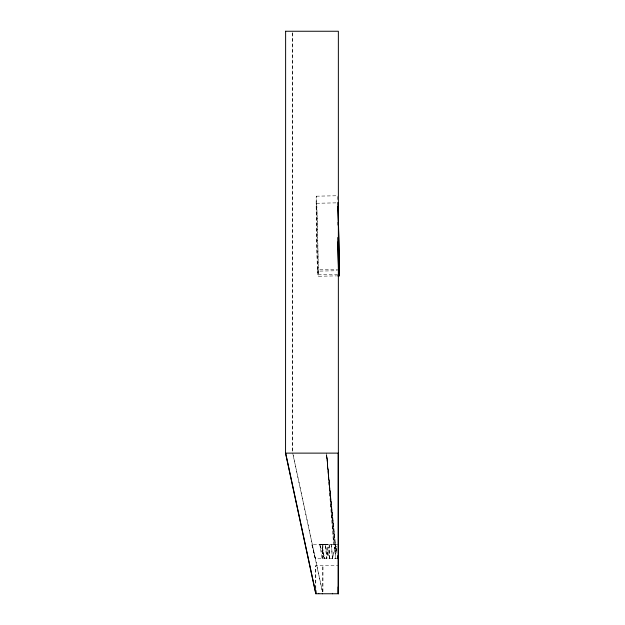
<?xml version="1.0" encoding="UTF-8"?>
<svg xmlns="http://www.w3.org/2000/svg" width="625" height="625" viewBox="0 0 625 625"><rect width="100%" height="100%" fill="white"/><g stroke="black" fill="none" stroke-linecap="round" stroke-linejoin="round"><path stroke-width="0.47" stroke-dasharray="3.12 2.34" d="M315.734 588.633L315.734 565.625L338.359 565.625M315.805 588.633L315.805 565.625M322.766 558.594L322.82 544.531L319.828 544.516L322.086 558.594M322.836 558.594L322.891 544.531L319.805 544.523L321.984 544.516M326.477 453.125L335.117 544.539L335.273 558.594M328.094 547.016L326.859 558.594L325.43 545.414L329.609 558.594L329.188 544.523L328.227 544.531M334.391 547.305L334.492 548.492M326.625 455.07L333.617 544.539L331.438 544.531L332.336 558.594L334.562 548.492L326.641 455.07L335.336 543.188M335.273 547.547L335.703 546.203L335.047 544.539L336.742 544.531M332.336 558.594L335.344 547.547L335.102 544.953L336.727 550.969M336.734 546.227L335 547.953L335.141 550.031M328.344 544.531L323.156 544.516L324.969 544.531M316.305 196.188L337.391 195.742A46.469 0.539 88.8 0 0 337.242 201.414M316.453 203.281L336.578 202.852M337.695 274.273L317.562 274.695L317.516 269.805L337.648 269.375M317.516 269.805A39.375 0.453 88.8 0 1 316.359 214.148A39.375 0.453 88.8 0 1 317.031 215.469A39.375 0.453 88.8 0 1 318.188 271.125L337.359 270.719M318.188 271.125L318.359 276.258L336.57 275.875M322.305 544.531L323.227 544.516M333.539 544.539L334.969 544.531M338.359 544.531L311.828 544.531L315.281 558.594L338.359 558.594M325.258 544.523L331.516 544.531L332.406 558.594M319.805 544.523L322.375 544.531L321.914 544.516L324.492 558.594M321.914 544.516L327.422 544.531M335.117 544.539L336.781 552.039M335.07 550.031L336.75 554.312M320.07 545.609L324.461 558.594L322.328 546.852M320 545.609L324.391 558.594M311.898 544.531L315.352 558.594M335.578 547.359L336.711 552.039M336.656 550.969L335.289 544.531L326.742 455.062L334.227 544.531M329.656 558.594L328.023 547.016L326.781 558.594L325.359 545.414M329.117 544.523L329.539 558.594M335.344 547.547L335.352 558.594M292.719 33.203L292.719 452.148L292.648 31.25M337.5 225.273A46.469 0.539 88.8 0 1 337.43 220.641M317.562 274.695A46.469 0.539 88.8 0 1 316.188 209.008A46.469 0.539 88.8 0 1 316.984 210.57A46.469 0.539 88.8 0 1 318.359 276.258M322.484 591.852L292.719 453.125L322.414 591.852M322.891 591.812L322.891 565.625L322.82 591.812"/><path stroke-width="0.94" d="M285.555 31.25L338.359 31.25L338.359 593.75L315.789 593.75L315.734 590.555M315.859 593.75L315.805 590.555M338.289 593.75L338.289 453.125L285.555 453.125L285.625 31.25M338.359 593.75L338.359 453.125M338.266 593.312L338.281 586.805M338.344 593.312L338.352 586.805M337.523 275.852L339.445 275.812A46.469 0.539 88.8 0 0 337.805 202.516M337.719 556.883L338.359 558.594L337.75 555.734M337.906 556.719L338.359 558.594M337.836 556.719L338.289 558.594L337.883 556.688M318.758 593.555L318.758 593.336M285.625 453.125L315.805 593.43M285.555 453.125L315.734 593.43M322.328 593.32L322.453 593.75M332.43 593.352L332.539 593.75M339.445 275.812L339.281 270.68A39.375 0.453 88.8 0 0 337.805 206.617M337.812 237.523A39.375 0.453 88.8 0 0 338.609 269.352L338.648 274.25A46.469 0.539 88.8 0 1 337.82 242.016"/></g></svg>
